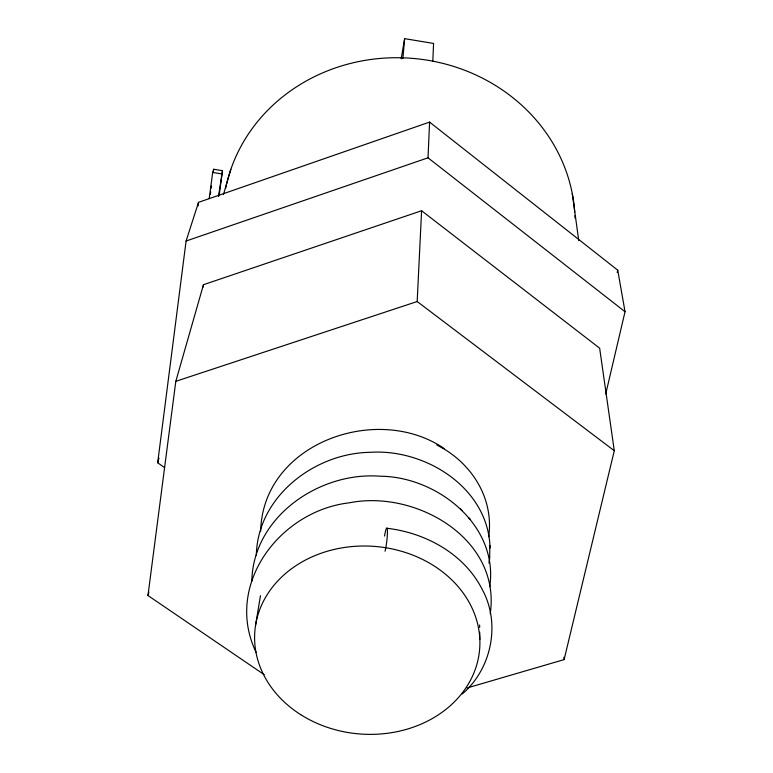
<?xml version="1.0" encoding="UTF-8"?>
<svg xmlns="http://www.w3.org/2000/svg" width="773" height="773" viewBox="0 0 773 773"><rect width="100%" height="100%" fill="white"/><g stroke="black" fill="none" stroke-linecap="round" stroke-linejoin="round"><path stroke-width="1.16" d="M251.814 581.296C252.955 517.04 319.162 471.52 379.958 476.207C437.286 476.497 498.904 525.398 489.724 586.726M489.802 545.419L489.696 558.444L488.903 563.024M256.336 555.294C257.409 496.807 314.379 453.065 370.17 452.321C425.797 448.601 488.604 488.217 490.053 547.989M432.822 61.144L433.576 43.443L404.627 38.65L401.177 58.816M605.713 393.998L625.038 311.712L428.02 157.808L429.585 122.095L198.516 202.342L186.09 241.021L157.682 462.766L164.562 467.597M467.056 687.98L564.106 659.611L614.284 450.727L417.178 301.528L421.594 210.739L203.473 284.706L175.809 381.331L147.962 595.519L264.26 674.713M260.675 531.351C262.434 443.489 376.693 402.501 444.127 448.504M402.888 58.574L404.627 38.65M198.052 205.937L198.516 202.342M209.212 198.671L212.681 172.447L213.686 169.239L222.489 170.669L219.136 195.608M210.391 194.197L210.7 191.82M211.174 188.254L211.493 185.878M213.377 171.616L213.686 169.239M203.154 287.092L203.473 284.706M218.469 196.516L222.489 170.669M490.237 613.656C501.194 538.568 415.603 489.551 349.377 502.808C279.923 510.779 223.59 584.987 256.163 652.48M255.554 625.309L260.482 595.625M617.202 272.54L617.743 270.192L429.585 122.095M147.962 595.519L148.87 592.031M157.682 462.766L158.987 458.138M223.426 194.603L230.837 169.335M462.264 693.98C491.522 668.993 500.856 623.869 482.429 589.828C464.515 554.048 425.865 532.819 387.08 528.288M186.09 241.021L428.02 157.808M175.809 381.331L417.178 301.528M212.681 172.447L221.513 173.877M436.832 444.939L445.306 449.731A102.422 88.083 3.9 0 1 464.612 465.452L468.525 469.8A107.36 92.267 4.1 0 1 485.212 499.174A108.838 93.533 4.1 0 1 488.671 536.81M421.594 210.739L599.655 348.198L614.284 450.727M468.506 517.475L470.129 519.234M460.563 508.953L462.061 510.576M617.743 270.192L625.038 311.712M572.281 193.617L578.745 240.587M563.923 657.224L564.106 659.611M479.618 624.999L479.656 627.415M479.724 632.246L479.83 639.484M225.59 188.467A176.36 162.881 4.3 0 1 409.564 58.149A176.36 162.881 4.3 0 1 574.716 212.044M574.928 215.657A176.36 162.881 4.3 0 1 575.015 218.073M384.558 536.047A12.851 1.449 -83.4 0 1 387.428 530.809A12.851 1.449 -83.4 0 1 385.031 551.217M300.726 714.667A112.752 94.074 4.3 0 0 479.241 652.914A112.752 94.074 4.3 0 0 321.752 553.024A112.752 94.074 4.3 0 0 300.726 714.667"/></g></svg>
